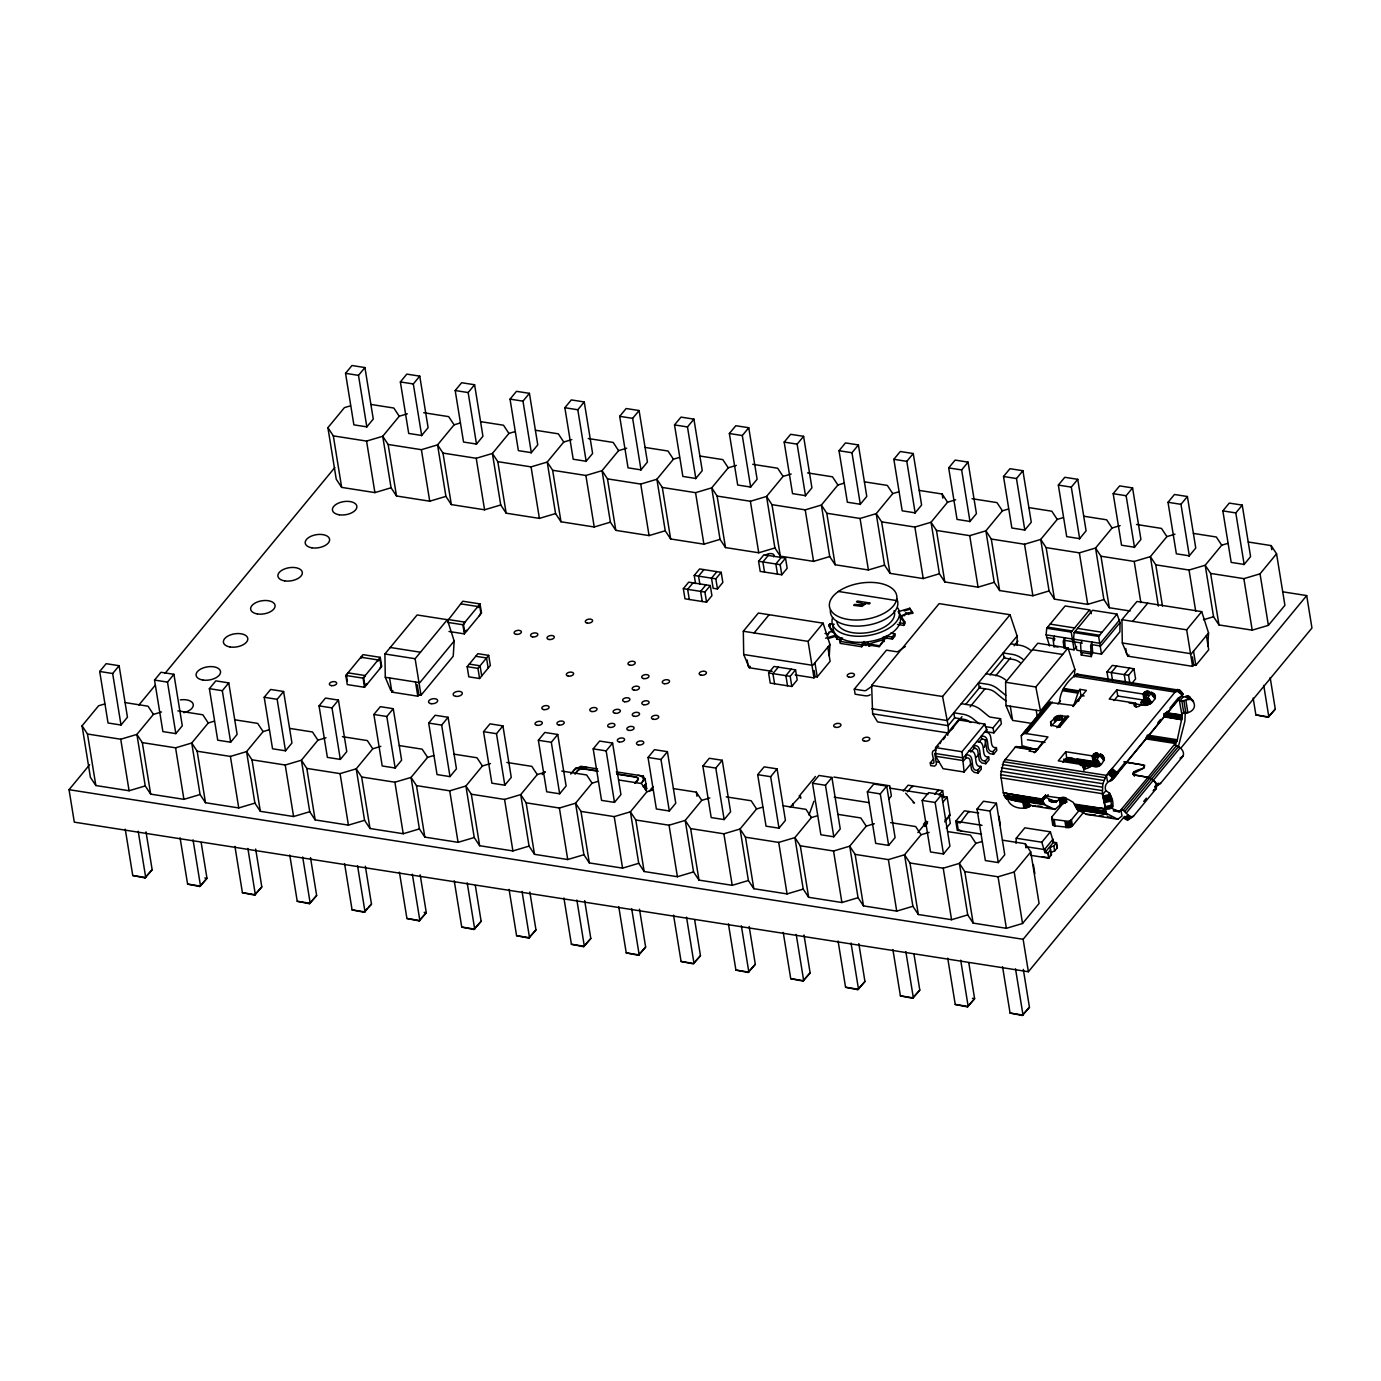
<?xml version="1.0" encoding="UTF-8"?>
<svg xmlns="http://www.w3.org/2000/svg" width="1381" height="1381" viewBox="0 0 1381 1381"><rect width="100%" height="100%" fill="white"/><g stroke="black" fill="none" stroke-linecap="round" stroke-linejoin="round"><path stroke-width="1.5" d="M1081.099 650.934L1077.007 650.278L1073.538 639.161L1074.142 632.55L1092.526 610.264L1117.022 614.113L1120.06 622.572L1119.887 631.842L1101.503 654.128L1091.301 652.523M1095.409 814.928L1086.295 814.307L1077.836 809.922L1073.21 802.292L1067.703 799.133L1045.952 795.991L1043.104 797.579L1042.31 800.117L1045.02 804.778L1054.98 809.456L1060.815 804.329L1064.25 803.293L1063.266 797.217M1035.646 805.555L1032.539 805.883L1027.05 803.466L1006.369 798.719L1003.366 792.918L1000.655 774.655L1003.555 761.708L1015.587 746.758L1037.891 749.313M1124.065 762.001L1142.881 764.953C1149.458 769.476 1132.127 768.958 1132.748 774.378C1139.688 776.554 1158.763 776.502 1156.087 788.793L1133.663 815.981C1128.57 820.797 1118.282 799.34 1122.028 815.964L1117.799 819.296L1106.526 813.444L1102.383 793.695L1102.832 783.717L1106.474 775.38L1112.033 768.475L1117.712 773.067C1114.329 780.921 1102.746 780.507 1105.767 790.812L1102.539 794.714L1105.594 808.903L1104.507 806.884M1124.272 761.742L1144.625 765.264L1144.072 767.957L1133.059 773.774L1134.94 775.173L1148.094 777.227L1176.992 741.252L1182.24 716.566L1178.891 697.906M1016.002 843.377L1016.243 838.232L1024.84 827.823L1050.389 831.828L1053.513 842.203L1044.934 852.612L1047.937 853.078L1050.613 849.833A4.557 2.451 -9.2 0 1 1053.841 845.914L1056.517 842.669L1053.513 842.203M1054.066 647.016L1053.168 639.886L1054.48 636.175M970.912 763.779L964.128 771.996L943.068 768.699L935.697 756.253L935.576 747.587L958.397 719.915L984.791 724.058L987.363 732.051M391.893 692.123L392.981 690.828L390.823 690.483L385.282 677.26L384.902 653.99L417.114 614.959L447.323 619.689L454.176 641.026L453.227 656.199L421.032 695.23L418.875 694.885L417.804 696.197L391.893 692.123L389.597 677.933M829.256 655.889L829.964 644.53L823.111 623.176L758.359 613.026L743.323 631.238L743.703 654.508L749.244 667.748L772.221 671.356M1074.401 676.88L1074.867 669.302L1068.014 647.965L1037.804 643.218L1005.61 682.249L1005.972 705.536L1011.513 718.759M1207.736 646.239L1208.548 632.964L1201.712 611.628L1136.943 601.477L1121.924 619.689L1122.304 642.959L1127.845 656.182L1192.597 666.35L1193.667 665.038L1192.355 656.924M1105.594 808.903C1118.04 811.355 1112.188 792.694 1105.767 790.812M1049.595 645.98L1046.125 634.863L1046.729 628.251L1065.114 605.966L1089.609 609.815L1091.353 613.682M1045.02 804.778L1006.369 798.719L1044.001 803.966L1005.057 797.545L1043.138 802.672L1004.039 795.56L1042.448 800.945L1045.624 796.44L1042.31 800.117L1003.366 792.918L1042.413 799.047L1045.624 795.145L1046.315 797.51L1055.74 802.223L1061.385 797.493L1062.386 803.569M1065.804 801.567L1065.148 797.51L1065.994 799.772L1052.046 816.689L1052.339 819.278L1068.687 821.384L1071.466 819.744L1079.079 810.509M1099.103 754.647L1095.962 753.042L1092.112 755.856L1093.096 761.949L1066.753 757.824L1062.99 762.364M935.593 748.519L935.524 750.142M939.978 743.634L941.134 741.407M943.223 739.681L945.295 737.005M984.48 747.328L985.93 739.698M1017.158 645.134L1017.141 636.002L1010.046 614.735L939.132 603.618L871.653 685.39L872.619 713.804L877.574 721.9L948.488 733.018L948.177 725.646L942.584 696.507L1010.046 614.735M1054.393 639.61L1054.342 640.594M1175.766 743.565L1145.747 738.852L1147.404 735.072L1177.423 739.784M1073.417 706.537L1078.699 690.845L1079.925 689.361L1086.398 690.379L1073.935 705.484L1049.249 702.394L1021.267 735.745L1022.044 745.74L1034.593 749.192M1046.833 705.622L1049.249 702.394M1181.912 713.2C1187.867 714.374 1197.534 709.782 1193.512 701.997C1192.183 694.263 1173.902 707.21 1183.051 697.112L1179.875 690.31L1076.904 674.118C1067.617 680.298 1059.555 691.484 1059.52 703.188M1078.561 701.237L1080.909 695.454L1079.925 689.361M947.97 733.207L947.746 735.348M951.06 729.772L953.546 727.528M808.99 815.066L813.892 801.325M1178.217 747.414L1184.881 721.227L1185.347 711.25M935.748 748.019L937.095 746.569M935.541 753.128L935.006 753.698A2.434 1.744 39.5 0 0 934.92 754.596L936.353 763.382A4.298 3.09 39.5 0 1 936.318 764.573L934.574 766.144L930.725 765.661L930.276 762.882L933.539 758.929M1082.134 653.834L1081.271 655.026L1091.301 656.614L1092.682 652.264A4.868 2.141 -81.1 0 0 1092.509 650.9L1091.922 642.044L1090.61 645.756L1091.301 656.614M1154.654 787.153L1160.592 783.32L1183.034 756.132C1185.312 751.074 1179.201 745.93 1174.73 744.808M1050.596 721.952L1050.976 725.18L1059.797 727.062L1068.601 716.394L1057.518 715.738L1050.596 721.952L1051.252 726.009L1056.758 720.33L1064.924 719.777L1065.735 717.102L1068.601 716.394M1085.242 769.027L1084.586 764.97C1079.372 769.217 1089.246 770.028 1089.989 765.816M1053.03 822.765L1052.529 824.164L1054.152 825.786L1069.671 827.461L1072.45 825.821L1083.878 811.976M1149.838 693.279C1150.632 689.62 1143.606 691.242 1143.088 694.056L1144.072 700.132L1117.747 696.007L1113.984 700.564M1092.112 755.856L1065.769 751.73L1058.26 760.845L1093.7 766.403C1102.97 769.959 1109.029 751.782 1097.446 755.114L1089.937 764.228L1091.197 766.006M1143.088 694.056L1116.763 689.93L1109.236 699.028L1135.579 703.171C1130.366 707.417 1140.24 708.229 1140.982 704.017C1149.941 710.49 1163.855 691.208 1148.44 693.314L1140.93 702.428L1142.191 704.206M642.441 781.732L642.873 781.128A9.736 5.213 -9.2 0 0 639.127 775.466L638.177 775.276M1112.102 780.041L1180.807 696.766C1186.141 694.401 1178.442 687.911 1176.439 690.396L1106.474 775.38L1107.458 781.473M1003.366 792.918L1042.31 799.582L1045.624 795.145M948.195 732.759L949.299 731.775M1073.71 676.189L1175.179 692.105L1177.32 689.361L1182.896 694.108M99.708 671.477L106.147 663.674L119.111 665.711L127.449 717.222L121.01 725.025L108.046 722.988L99.708 671.477L112.655 673.514L119.111 665.711M364.929 367.553L358.49 375.356L366.828 426.867L353.881 424.847L345.543 373.336L351.982 365.516L364.929 367.553L373.267 419.064L366.604 427.143M1002.451 840.166L1025.306 843.739L1030.744 851.939L1039.082 903.45L1022.544 923.492L1006.386 928.308L973.139 923.095L967.718 914.895L951.561 919.711L918.313 914.498L912.893 906.299L896.718 911.115L863.488 905.901L858.05 897.702L841.892 902.518L808.645 897.305L803.224 889.105L787.066 893.921L753.819 888.708L748.398 880.508L732.223 885.325L698.993 880.111L693.555 871.912L677.398 876.728L644.15 871.515L638.73 863.315L622.572 868.131L589.324 862.918L583.904 854.718L567.729 859.534L534.499 854.321L529.061 846.121L512.903 850.938L479.656 845.724L474.235 837.525L458.078 842.324L424.83 837.11L419.41 828.928L403.235 833.727L370.004 828.514L364.567 820.331L348.409 825.13L315.161 819.917L309.741 811.717L293.583 816.534L260.336 811.32L254.898 803.121L238.74 807.937L205.493 802.724L200.072 794.524L183.915 799.34L150.667 794.127L145.247 785.927L129.089 790.743L95.841 785.53L90.404 777.33L82.066 725.819L98.603 705.777L104.663 703.982M1130.09 611.006L1109.306 607.744L1103.885 599.544L1087.727 604.36L1054.48 599.147L1049.059 590.947L1032.884 595.763L999.637 590.55L994.216 582.35L978.059 587.167L944.811 581.953L939.391 573.754L923.233 578.57L889.985 573.357L884.548 565.157L868.39 569.973L835.142 564.76L829.722 556.56L813.564 561.376L780.317 556.163L774.896 547.964L758.739 552.78L725.491 547.567L720.053 539.367L703.896 544.183L670.648 538.97L665.228 530.77L649.07 535.586L615.822 530.373L610.402 522.173L594.227 526.99L560.997 521.776L555.559 513.577L539.401 518.393L506.154 513.18L500.733 504.98L484.576 509.796L451.328 504.583L445.908 496.383L429.733 501.199L396.502 495.986L391.065 487.786L374.907 492.603L341.659 487.389L336.239 479.19L327.901 427.678L344.421 407.637L350.481 405.824M154.534 680.073L160.99 672.271L173.937 674.308L182.275 725.819L175.836 733.622L162.889 731.585L154.534 680.073L167.498 682.11L173.937 674.308M419.755 376.15L413.316 383.953L421.671 435.464L408.707 433.444L400.369 381.933L406.808 374.113L419.755 376.15L428.11 427.661L421.447 435.74M1283.277 591.897L1306.702 595.574L1311.95 628.01L1028.379 971.741L74.298 822.144L69.05 789.69L89.592 764.781M138.911 705L155.363 685.08M164.943 673.462L334.806 467.555M161.508 711.975L153.429 714.391L136.892 734.416L120.734 739.232L87.486 734.019L82.066 725.819M407.343 413.834L399.264 416.233L382.727 436.275L366.569 441.091L333.322 435.878L327.901 427.678M209.377 688.67L215.816 680.868L228.763 682.905L237.118 734.416L230.662 742.218L217.715 740.181L209.377 688.67L222.324 690.707L228.763 682.905M474.598 384.747L468.159 392.549L476.497 444.061L463.55 442.041L455.195 390.53L461.634 382.727L474.598 384.747L482.936 436.258L476.272 444.337M214.331 721.175L208.255 722.988L191.735 743.013L175.577 747.829L142.329 742.615L136.892 734.416L145.247 785.927M460.149 423.018L454.09 424.83L437.553 444.872L421.395 449.688L388.147 444.475L382.727 436.275L391.065 487.786M264.203 697.267L270.641 689.464L283.606 691.501L291.943 743.013L285.504 750.815L272.54 748.778L264.203 697.267L277.149 699.304L283.606 691.501M529.424 393.343L522.985 401.146L531.322 452.657L518.376 450.638L510.038 399.126L516.477 391.324L529.424 393.343L537.761 444.855L531.098 452.933M269.157 729.772L263.098 731.585L246.56 751.609L230.403 756.425L197.155 751.212L191.735 743.013L200.072 794.524M514.975 431.632L508.916 433.427L492.396 453.469L476.221 458.285L442.99 453.072L437.553 444.872L445.908 496.383M125.257 829.204L132.749 875.502L144.953 877.919L152.152 869.719L146.006 831.845M152.152 869.719L144.953 877.919M319.046 705.864L325.484 698.061L338.431 700.098L346.769 751.609L340.33 759.412L327.383 757.375L319.046 705.864L331.992 707.901L338.431 700.098M584.249 401.94L577.81 409.76L586.165 461.271L573.201 459.234L564.864 407.723L571.302 399.92L584.249 401.94L592.604 453.451L585.941 461.53M345.802 675.447L362.979 654.629L380.241 657.339L381.726 666.471L364.549 687.289L347.27 684.579L345.802 675.447L363.065 678.157L380.241 657.339M362.599 656.286L360.993 658.236L360.821 657.235L378.101 659.945L378.256 660.947L379.879 658.996L381.018 666.091L379.568 669.06M326.002 737.765L317.923 740.181L301.403 760.223L285.228 765.022L251.981 759.809L246.56 751.609L254.898 803.121M571.838 439.624L563.759 442.024L547.221 462.065L531.064 466.882L497.816 461.668L492.396 453.469L500.733 504.98M180.082 837.801L187.592 884.099L199.779 886.516L206.977 878.316L201.177 842.548M421.032 695.23L415.129 658.72L447.323 619.689M447.893 620.449L462.773 601.218L480.036 603.929L481.52 613.06L464.344 633.879L448.98 631.462M373.871 714.478L380.31 706.658L393.257 708.695L401.612 760.206L395.156 768.009L382.209 765.972L373.871 714.478L386.818 716.497L393.257 708.695M639.092 410.537L632.653 418.357L640.991 469.868L628.044 467.831L619.689 416.32L626.145 408.517L639.092 410.537L647.43 462.048L640.767 470.127M464.344 633.879L462.859 624.747L480.036 603.929M454.176 641.026L419.824 682.68L385.282 677.26M380.845 746.361L372.766 748.778L356.229 768.82L340.071 773.619L306.824 768.406L301.403 760.223L309.741 811.717M626.663 448.221L618.584 450.62L602.047 470.662L585.889 475.478L552.642 470.265L547.221 462.065L555.559 513.577M234.925 846.398L242.417 892.696L254.605 895.112L261.803 886.913L255.675 849.039M261.803 886.913L254.605 895.112M467.158 666.678L477.878 653.679L488.684 655.371L490.324 665.504L479.587 678.52L468.798 676.828L467.158 666.678L477.947 668.369L488.684 655.371M428.697 723.074L435.136 715.254L448.1 717.291L456.438 768.803L449.999 776.605L437.052 774.586L428.697 723.074L441.661 725.094L448.1 717.291M693.918 419.134L687.479 426.953L695.817 478.465L682.87 476.428L674.532 424.916L680.971 417.114L693.918 419.134L702.256 470.645L695.592 478.724M433.651 755.562L427.592 757.375L411.055 777.417L394.897 782.216L361.649 777.002L356.229 768.82L364.567 820.331M679.469 457.422L673.41 459.217L656.89 479.259L640.732 484.075L607.485 478.862L602.047 470.662L610.402 522.173M289.751 854.994L297.243 901.292L309.448 903.709L316.646 895.509L310.501 857.636M316.646 895.509L309.448 903.709M483.54 731.671L489.979 723.851L502.926 725.888L511.263 777.399L504.825 785.202L491.878 783.182L483.54 731.671L496.487 733.691L502.926 725.888M748.761 427.73L742.305 435.55L750.66 487.061L737.696 485.024L729.358 433.513L735.797 425.711L748.761 427.73L757.099 479.242L750.435 487.32M490.497 763.555L482.418 765.972L465.898 786.013L449.723 790.812L416.492 785.616L411.055 777.417L419.41 828.928M736.332 465.414L728.253 467.814L711.716 487.856L695.558 492.672L662.31 487.458L656.89 479.259L665.228 530.77M344.577 863.591L352.086 909.889L364.273 912.306L367.501 908.405M365.344 866.232L371.472 904.106L364.273 912.306M538.366 740.268L544.805 732.448L557.751 734.485L566.106 785.996L559.668 793.799L546.703 791.779L538.366 740.268L551.312 742.288L557.751 734.485M803.587 436.327L797.148 444.147L805.486 495.658L792.539 493.621L784.184 442.11L790.64 434.307L803.587 436.327L811.924 487.838L805.261 495.934M683.336 588.669L688.705 582.161L710.283 585.544L711.923 595.677L706.554 602.185L684.976 598.802L683.336 588.669L704.914 592.052L710.283 585.544M695.558 583.559L694.229 575.445L699.597 568.937L721.193 572.321L722.833 582.454L717.464 588.962L713.148 588.289L711.508 578.156L716.877 571.648M693.02 582.834L687.652 589.342L689.292 599.475M703.93 569.611L698.562 576.119L699.874 584.232M545.34 772.152L537.261 774.568L520.723 794.61L504.566 799.426L471.318 794.213L465.898 786.013L474.235 837.525M791.158 474.011L783.079 476.41L766.541 496.452L750.384 501.268L717.136 496.055L711.716 487.856L720.053 539.367M399.42 872.188L406.912 918.486L419.099 920.903L426.297 912.703L420.169 874.829M542.198 774.637L544.77 771.513M705.967 584.871L700.599 591.361L702.239 601.512M717.464 588.962L715.824 578.829L721.193 572.321M570.733 774.085L575.981 767.732A3.642 1.951 -9.2 0 0 580.814 766.282L597.524 768.906M593.191 748.865L599.63 741.045L612.594 743.082L620.932 794.593L614.493 802.396L601.546 800.376L593.191 748.865L606.155 750.884L612.594 743.082M858.412 444.941L851.973 452.744L860.311 504.255L847.364 502.218L839.027 450.707L845.465 442.904L858.412 444.941L866.767 496.435L860.087 504.531M574.841 773.809L577.448 770.65A4.868 2.607 -9.2 0 1 583.904 768.716L596.333 770.667M575.256 773.878L577.862 770.719A4.385 2.348 -9.2 0 1 583.714 768.975L598.197 771.254M758.566 561.273L763.935 554.765L785.53 558.148L787.17 568.282L781.801 574.789L760.206 571.406L758.566 561.273L780.161 564.656L785.53 558.148M768.25 555.438L762.882 561.946L764.522 572.079M598.146 781.353L592.086 783.165L575.549 803.207L559.391 808.023L526.144 802.81L520.723 794.61L529.061 846.121M843.981 483.212L837.904 485.007L821.384 505.049L805.227 509.865L771.979 504.652L766.541 496.452L774.896 547.964M454.245 880.785L461.737 927.083L473.942 929.499L481.14 921.3L475.34 885.532M481.14 921.3L473.942 929.499M781.197 557.475L775.846 563.983L777.486 574.116M648.034 757.461L654.473 749.659L667.42 751.678L675.758 803.19L669.319 810.992L656.372 808.973L648.034 757.461L660.981 759.481L667.42 751.678M913.255 453.538L906.799 461.34L915.154 512.852L902.19 510.815L893.852 459.303L900.291 451.501L913.255 453.538L921.593 505.049L914.93 513.128M754.112 632.93L769.131 614.718M634.846 783.217L637.452 780.058A4.385 2.348 -9.2 0 0 635.484 777.106L616.841 774.171M635.277 783.286L637.884 780.127A4.868 2.607 -9.2 0 0 635.709 776.847L617.065 773.912M641.112 783.338L645.048 778.556A3.642 1.951 -9.2 0 1 643.425 776.105L616.289 771.841M643.253 786.807L645.876 783.631M645.048 778.556L646.688 788.706L645.618 790.001L644.806 784.926M652.971 789.949L646.912 791.762L630.392 811.804L614.217 816.62L580.987 811.407L575.549 803.207L583.904 854.718M749.244 667.748L750.315 666.453L748.157 666.108L747.173 660.032M898.807 491.809L892.747 493.604L876.21 513.646L860.052 518.462L826.805 513.249L821.384 505.049L829.722 556.56M649.122 791.399L652.989 786.704M509.071 889.399L516.58 935.679L528.768 938.096L535.966 929.896L529.838 892.022M535.966 929.896L528.768 938.096M768.596 672.944L773.964 666.453L795.56 669.837L797.2 679.97L791.831 686.478L770.253 683.094L768.596 672.944L790.191 676.345L795.56 669.837M778.297 667.127L772.928 673.635L774.568 683.768M702.86 766.058L709.299 758.255L722.246 760.275L730.601 811.786L724.162 819.589L711.198 817.569L702.86 766.058L715.807 768.078L722.246 760.275M968.081 462.134L961.642 469.937L969.98 521.448L957.033 519.411L948.695 467.9L955.134 460.097L968.081 462.134L976.419 513.646L969.755 521.725M795.197 674.946L813.996 677.898L808.092 641.388L823.111 623.176M791.244 669.146L785.875 675.654L787.515 685.805M832.001 631.756L828.721 625.265L830.067 623.642L834.245 624.298M829.014 632.291L827.84 634.932L829.014 632.291L832.657 631.221L832.812 632.222M829.964 644.53L812.788 665.349L743.703 654.508M709.834 797.959L701.755 800.359L685.218 820.4L669.06 825.217L635.812 820.003L630.392 811.804L638.73 863.315M955.652 499.801L947.573 502.201L931.053 522.242L914.878 527.059L881.63 521.845L876.21 513.646L884.548 565.157M563.914 897.995L571.406 944.276L583.611 946.693L590.809 938.493L584.664 900.636M590.809 938.493L583.611 946.693M864.437 643.511L861.761 646.757L840.166 643.373L839.838 641.336L842.531 638.091L836.593 637.159L828.721 625.265M813.996 677.898L815.066 676.604L814.082 670.51M815.066 676.604L817.224 676.932L830.119 661.326L827.806 647.137M861.761 646.757L861.433 644.737L864.109 641.475M757.686 774.655L764.125 766.852L777.089 768.872L785.426 820.383L778.988 828.186L766.041 826.166L757.686 774.655L770.65 776.692L777.089 768.872M1022.907 470.731L1016.468 478.534L1024.806 530.045L1011.859 528.008L1003.521 476.497L1009.96 468.694L1022.907 470.731L1031.262 522.242L1024.581 530.321M868.873 645.048L879.127 646.653L884.064 639.455L882.701 637.418L886.74 636.209L892.143 637.055L894.819 633.793L890.641 633.137M904.451 614.735L905.798 613.112L912.53 612.335L912.703 613.337L905.971 614.131L900.982 616.841L900.826 615.822L904.451 614.735L904.624 615.753M879.127 646.653L884.22 640.473M897.477 624.436L903.744 625.42L904.762 621.761L898.099 611.714L909.82 608.227L912.53 612.335M872.878 644.91L869.029 646.066L868.217 644.823L863.09 645.134L862.762 643.097L867.889 642.804L868.701 644.029L884.064 639.455L884.392 641.492L883.029 639.438L887.068 638.229L892.471 639.075L895.147 635.83L894.819 633.793M903.744 625.42L904.762 621.761M870.237 694.729A10.064 7.25 39.5 0 1 864.903 695.748L855.132 694.211L854.304 689.136L886.464 650.158L896.442 651.711A3.97 2.866 39.5 0 0 898.202 651.383L904.123 647.257M762.64 807.16L756.581 808.955L740.043 828.997L723.886 833.813L690.638 828.6L685.218 820.4L693.555 871.912M1008.475 509.002L1002.416 510.815L985.879 530.839L969.721 535.655L936.473 530.442L931.053 522.242L939.391 573.754M618.74 906.592L626.232 952.873L638.436 955.289L645.635 947.09L639.507 909.233M645.635 947.09L638.436 955.289M790.208 807.039L800.41 796.164L799.34 795.991L800.738 798.183L800.41 796.164M799.34 795.991L815.429 776.467M812.529 783.251L818.968 775.449L831.914 777.468L840.252 828.98L833.813 836.8L820.866 834.763L812.529 783.251L825.475 785.288L831.914 777.468M1077.75 479.328L1071.311 487.13L1079.649 538.642L1066.702 536.605L1058.347 485.094L1064.786 477.291L1077.75 479.328L1086.087 530.839L1079.424 538.918M817.466 815.757L811.407 817.552L794.886 837.594L778.711 842.41L745.481 837.197L740.043 828.997L748.398 880.508M1063.301 517.599L1057.242 519.411L1040.704 539.436L1024.547 544.252L991.299 539.039L985.879 530.839L994.216 582.35M694.332 962.592L700.46 955.704L694.678 919.919M700.46 955.704L693.262 963.886L681.075 961.469L673.565 915.189M867.354 791.848L873.793 784.045L886.74 786.065L895.095 837.577L888.656 845.396L875.692 843.359L867.354 791.848L880.301 793.885L886.74 786.065M1132.575 487.925L1126.136 495.727L1134.474 547.239L1121.527 545.202L1113.19 493.69L1119.628 485.888L1132.575 487.925L1140.913 539.436L1134.25 547.515M1017.141 636.002L947.349 720.589L871.808 708.729M954.91 717.481L948.177 725.646L872.619 713.804M965.699 704.414L980.527 686.443M989.953 675.016L1004.781 657.045M1014.086 645.756L1017.952 641.077M874.328 823.749L866.25 826.149L849.712 846.19L833.554 851.007L800.307 845.793L794.886 837.594L803.224 889.105M1120.146 525.591L1112.068 528.008L1095.547 548.033L1079.372 552.849L1046.142 547.636L1040.704 539.436L1049.059 590.947M888.932 798.943L891.366 795.991L889.778 785.979M728.408 923.785L735.9 970.066L748.105 972.483L755.303 964.301L749.158 926.427M755.303 964.301L748.105 972.483M949.835 731.378L961.987 716.67M970.083 706.848L984.929 688.86M995.718 675.775L1010.564 657.77M903.209 791.123L908.111 785.185L942.653 790.588L943.844 797.89M907.524 791.796L912.427 785.858L912.599 786.859M964.128 771.996L961.97 751.73L984.791 724.058M922.18 800.445L928.636 792.642L941.583 794.662L949.921 846.173L943.482 853.993L930.535 851.956L922.18 800.445L935.144 802.482L941.583 794.662M1187.401 496.521L1180.962 504.324L1189.317 555.835L1176.353 553.798L1168.015 502.287L1174.454 494.484L1187.401 496.521L1195.756 548.033L1189.076 556.111M986.914 729.272L963.317 757.876L935.248 753.474M934.661 794.368L938.338 789.915L938.51 790.933M969.013 750.971C979.958 749.848 971.758 767.439 980.907 766.351L977.644 770.305C968.219 771.237 976.747 753.698 965.751 754.924L966.199 757.703L963.765 760.655L935.697 756.253M970.808 752.11L974.882 747.173M978.956 742.236L981.667 738.956L981.218 736.177C992.214 734.951 983.686 752.49 993.112 751.557L996.374 747.604C987.122 748.64 995.459 731.119 984.48 732.223M1065.925 648.552L1074.09 649.83L1071.224 632.101L1089.609 609.815M1064.095 648.38L1063.197 641.457L1064.509 637.746L1065.096 646.601A4.868 2.141 -81.1 0 1 1065.252 647.965L1065.269 648.466M986.069 731.671L993.871 732.897L993.06 727.822L1000.569 718.724L990.591 717.153A3.97 2.866 39.5 0 1 988.623 716.221L980.303 709.402A17.798 12.826 39.5 0 0 971.464 705.277L961.314 703.671M938.976 795.059L942.653 790.588M993.871 732.897L1001.38 723.782L1000.569 718.724M976.332 757.202L979.043 753.922M1005.972 705.536L1040.514 710.939L1035.819 686.996L1068.014 647.965M926.081 821.143L923.492 824.267L924.907 826.477L927.48 823.352M917.864 832.57L924.58 824.44M943.102 801.998L947.124 797.113L940.754 796.112M925.115 824.733L927.687 821.609M929.154 832.346L921.075 834.745L904.538 854.787L888.38 859.603L855.132 854.39L849.712 846.19L858.05 897.702M1174.989 534.188L1166.91 536.605L1150.373 556.629L1134.215 561.446L1100.968 556.232L1095.547 548.033L1103.885 599.544M1074.09 649.83L1076.714 646.653M1081.893 640.473L1080.581 644.185L1081.271 655.026M783.234 932.382L790.726 978.663L802.931 981.08L810.129 972.897L804.001 935.023M810.129 972.897L802.931 981.08M985.378 760.931C975.953 761.863 984.48 744.324 973.484 745.55L973.933 748.329L975.694 748.606A1.795 1.295 39.5 0 1 976.384 748.847L977.368 749.762A2.434 1.744 39.5 0 1 977.748 750.729L979.164 759.515A4.298 3.09 39.5 0 0 979.595 760.776L981.943 762.985L985.827 763.71L985.378 760.931L988.641 756.978C979.457 758.1 987.743 740.527 976.747 741.597M966.199 757.703L967.96 757.979A1.795 1.295 39.5 0 1 968.651 758.221L969.635 759.136A2.434 1.744 39.5 0 1 970.014 760.102L971.43 768.889A4.298 3.09 39.5 0 0 971.861 770.149L974.209 772.359L978.093 773.084L981.356 769.131L980.907 766.351M985.827 763.71L989.089 759.757L988.641 756.978M981.667 738.956L983.427 739.232A1.795 1.295 39.5 0 1 984.118 739.474L985.102 740.389A2.434 1.744 39.5 0 1 985.482 741.355L986.897 750.142A4.298 3.09 39.5 0 0 987.329 751.402L989.676 753.612L993.56 754.337L996.823 750.384L996.374 747.604M944.967 820.072L950.076 815.36L947.124 797.113M944.708 821.868L950.076 815.36M1101.503 654.128L1098.637 636.399L1117.022 614.113M1040.514 710.939L1074.867 669.302M1021.267 735.745L1048.058 703.153M1026.325 730.48L1029.052 727.166M1033.161 722.194L1035.888 718.88M1039.997 713.908L1042.724 710.594M946.278 828.186L950.318 823.318L948.989 815.204M1023.269 733.881L1024.737 733.518L1050.717 702.031M1119.628 619.914L1100.277 643.356L1073.538 639.161M1024.737 733.518L1026.376 733.587L1052.357 702.083M981.511 834.141L957.275 830.326L955.79 821.212L964.387 810.802L978.663 813.029M1120.06 622.572L1100.709 646.015L1092.354 644.703M1057.829 703.982L1060.504 700.737M1242.244 505.118L1235.805 512.921L1244.143 564.432L1231.196 562.395L1222.841 510.884L1229.28 503.081L1242.244 505.118L1250.582 556.629L1243.918 564.708M977.023 809.042L983.462 801.239L996.409 803.259L1004.747 854.77L998.308 862.59L985.361 860.553L977.023 809.042L989.97 811.079L996.409 803.259M1132.713 621.381L1147.732 603.169M1038.046 749.4L1031.158 748.882L1029.035 751.04L1035.508 752.058L1047.972 736.971L1026.376 733.587M1034.196 752.766L1042.914 742.201M1072.64 706.192L1081.358 695.627M1056.931 727.77L1065.735 717.102M1066.529 716.601L1057.725 727.269L1059.797 727.062M1058.692 727.027L1067.496 716.359M1108.287 680.004L1106.975 671.891L1112.344 665.383L1133.922 668.767L1135.579 678.9L1131.54 683.785M1116.659 666.056L1111.291 672.564L1112.603 680.678M1127.845 656.182L1128.916 654.887M981.96 841.547L975.901 843.342L959.381 863.384L943.223 868.2L909.975 862.987L904.538 854.787L912.893 906.299M1227.795 543.389L1221.736 545.202L1205.199 565.243L1189.041 570.042L1155.793 564.829L1150.373 556.629L1158.383 606.086M838.077 940.979L845.569 987.26L857.756 989.676L864.955 981.494L858.827 943.62M864.955 981.494L857.756 989.676M1129.606 668.093L1124.238 674.601L1125.55 682.697M1129.882 683.388L1128.553 675.274L1133.922 668.767M1042.448 800.945L1045.814 796.889M1045.693 797.666L1048.162 794.662M1192.597 666.35L1186.676 629.84L1201.712 611.628M1093.096 761.949L1094.425 760.327L1093.441 754.233M1097.498 756.702L1098.844 755.079M1144.072 700.132L1145.419 698.51L1144.435 692.433M1208.548 632.964L1191.371 653.783L1122.304 642.959M967.718 914.895L959.381 863.384L964.801 871.584L998.049 876.797L1014.206 871.981L1030.744 851.939M1276.562 553.798L1284.917 605.31L1268.379 625.351L1252.222 630.15L1218.974 624.937L1213.554 616.737L1205.199 565.243L1210.636 573.426L1243.867 578.639L1260.042 573.84L1276.562 553.798L1271.141 545.599L1248.286 542.008M892.903 949.576L900.395 995.856L912.599 998.273L919.798 990.091L913.998 954.323M919.798 990.091L912.599 998.273M1044.934 852.612L1041.792 842.237L1050.389 831.828M1193.667 665.038L1195.825 665.383L1208.703 649.76L1206.407 635.571M1053.03 839.147L1044.433 849.557L1026.1 846.691M1109.375 781.508L1125.532 761.915M1157.865 722.729L1160.558 719.466M1164.597 714.564L1167.29 711.301M1169.983 708.039L1178.062 698.234L1180.807 696.766M1110.928 781.007L1182.999 693.952M1030.468 855.288L1048.749 858.153L1051.442 854.891A4.557 2.451 -9.2 0 1 1054.652 850.989L1057.345 847.744L1056.517 842.669M1108.822 807.022L1119.301 811.804L1147.887 777.486M1123.046 810.44L1149.769 778.038M1148.094 777.227L1149.993 777.779L1176.716 745.377M1124.842 811.458L1151.581 779.074M1149.993 777.779L1151.789 778.798L1178.528 746.413M1126.413 812.874L1153.135 780.472M1159.091 784.149L1156.156 783.182L1153.359 780.213L1180.082 747.812M947.729 958.172L955.238 1004.453L967.425 1006.887L974.623 998.687L968.823 962.92M1028.379 971.741L1023.131 939.287L1124.497 816.413M1180.669 748.329L1306.702 595.574M1143.727 801.394L1146.368 798.183M1155.483 786.877L1158.797 783.131M1002.571 966.769L1010.063 1013.05L1022.251 1015.484L1029.449 1007.284L1023.321 969.41M1253.154 698.078L1255.881 714.909L1268.086 717.326L1275.284 709.126L1270.175 677.57M1275.284 709.126L1268.086 717.326M1029.449 1007.284L1022.251 1015.484M1042.31 799.582L1045.538 795.939L1042.31 800.117L1004.039 795.56M573.357 770.891L573.909 770.305A9.736 5.213 -9.2 0 1 585.061 766.99L586.079 767.111M368.572 907.093L371.472 904.106M1007.75 799.461C1010.288 807.954 1023.459 810.543 1030.312 805.986M1175.179 692.105L1179.875 690.31M939.08 761.587L937.06 762.191M1129.209 815.843L1124.755 818.847L1127.707 819.813L1129.209 818.985M871.963 686.236L866.232 690.241A3.97 2.866 39.5 0 1 864.282 690.69L854.304 689.136M1180.065 758.134L1183.034 756.132M1155.172 786.117L1158.141 784.115M1156.156 786.324L1160.592 783.32M1153.567 790.001L1156.536 787.999M1153.135 790.795L1156.087 788.793M1123.858 818.001L1128.294 814.997M1125.739 819.451L1130.193 816.447M1126.758 819.779L1131.194 816.775M1127.707 819.813L1133.663 815.981M1128.536 819.537L1132.99 816.534M1147.162 697.491L1145.867 698.113L1144.884 692.019M199.779 886.516L206.977 878.316L204.82 877.971M419.099 920.903L426.297 912.703L424.14 912.375M967.425 1006.887L974.623 998.687L972.466 998.342M1140.93 702.428C1148.043 702.653 1151.668 685.373 1155.362 697.25L1152.03 692.641L1155.362 698.354L1151.409 693.745L1155.034 698.872M1089.937 764.228C1097.049 764.453 1100.674 747.19 1104.386 759.049L1101.037 754.458L1104.368 760.154L1100.415 755.562L1104.04 760.672M1183.051 697.112L1188.834 696.317L1193.184 700.996M904.123 610.989L909.993 609.245L909.82 608.227M825.596 638.229L835.367 635.312L836.921 639.196L840.874 639.8M827.72 638.661L835.54 636.33M1203.438 619.758L1213.554 616.737M1103.16 796.077L1110.203 794.351M1103.471 796.837L1110.514 795.128M1103.799 797.838L1110.842 796.112M1104.127 798.978L1111.17 797.269M1104.437 800.203L1111.481 798.494M1104.714 801.429L1111.757 799.72M1104.921 802.568L1111.964 800.842M1105.577 806.608L1112.62 804.899M1105.715 807.574L1112.758 805.865M1105.749 808.317L1112.793 806.608M1105.387 808.731L1112.758 807.056M937.561 746.379L938.614 746.241M1023.839 807.92L1022.855 801.826L1025.306 801.809M935.835 750.228C926.582 749.693 939.857 766.904 930.276 762.882M1074.418 804.07L1104.835 808.834L1075.091 805.572L1105.491 811.476L1075.937 807.816L1106.526 813.444L1076.817 809.111L1107.838 814.617L1077.836 809.922M1164.218 714.322L1182.24 716.566L1164.148 713.459M1166.099 713.131L1182.119 715.151L1165.909 712.596M1049.37 800.29L1057.19 801.273L1048.818 799.962M1164.097 715.807L1182.171 718.12L1164.2 714.944M1074.867 805.002L1104.835 808.834M1050.63 801.118L1056.482 801.947L1050.233 800.945M1164.218 713.891L1182.24 716.566M1164.166 715.375L1182.171 718.12M1049.37 801.239L1055.74 802.223L1049.543 801.222M1050.941 801.463L1055.067 802.102M345.543 373.336L358.49 375.356M400.369 381.933L413.316 383.953M455.195 390.53L468.159 392.549M510.038 399.126L522.985 401.146M564.864 407.723L577.81 409.76M619.689 416.32L632.653 418.357M674.532 424.916L687.479 426.953M729.358 433.513L742.305 435.55M784.184 442.11L797.148 444.147M839.027 450.707L851.973 452.744M893.852 459.303L906.799 461.34M948.695 467.9L961.642 469.937M1003.521 476.497L1016.468 478.534M1058.347 485.094L1071.311 487.13M1113.19 493.69L1126.136 495.727M1168.015 502.287L1180.962 504.324M1222.841 510.884L1235.805 512.921M370.971 404.443L393.827 408.034L399.264 416.233M423.725 412.729L448.67 416.63L454.09 424.83M480.64 421.654L503.495 425.227L508.916 433.427M535.465 430.251L558.321 433.824L563.759 442.024M588.22 438.519L613.164 442.421L618.584 450.62M645.134 447.444L667.99 451.017L673.41 459.217M699.96 456.041L722.815 459.614L728.253 467.814M752.714 464.309L777.658 468.211L783.079 476.41M807.557 472.906L832.484 476.808L837.904 485.007M864.454 481.831L887.31 485.404L892.747 493.604M919.297 490.428L942.153 494.018L947.573 502.201M972.051 498.696L996.978 502.615L1002.416 510.815M1028.966 507.621L1051.821 511.212L1057.242 519.411M1083.792 516.218L1106.647 519.808L1112.068 528.008M1136.546 524.487L1161.473 528.405L1166.91 536.605M1193.46 533.411L1216.316 537.002L1221.736 545.202M1121.924 619.689L1186.676 629.84M1050.147 624.108L1074.642 627.958M1077.56 628.407L1102.055 632.256M838.232 591.431L896.614 600.58M1047.661 627.129L1072.157 630.979M1075.074 631.428L1099.569 635.277M1046.729 628.251L1071.224 632.101M1074.142 632.55L1098.637 636.399M694.229 575.445L715.824 578.829M1046.125 634.863L1072.864 639.058M1046.556 637.521L1054.911 638.833M1064.941 640.404L1073.296 641.716M1073.969 641.82L1082.324 643.132M1053.996 646.412L1058.019 647.033M1081.409 650.71L1091.439 652.281M899.238 622.727L903.416 623.383M1080.84 652.367L1090.869 653.938M1010.685 643.805L1020.835 645.428A17.798 12.826 39.5 0 1 1029.674 649.553L1030.399 650.123M1032.436 649.726L1062.662 654.456M1106.975 671.891L1128.553 675.274M824.975 633.499L827.668 633.931M1075.316 674.722L1181.187 691.484M878.955 645.635L868.701 644.029L869.029 646.066M839.838 641.336L861.433 644.737M743.323 631.238L808.092 641.388M1255.881 714.909L1268.846 716.929L1263.736 685.373M985.999 673.738L996.15 675.361A17.798 12.826 39.5 0 1 1004.988 679.469L1005.713 680.056M1063.594 688.463L1078.699 690.845M1063.18 689.084L1078.285 691.449M1062.8 689.827L1077.905 692.192M1062.49 690.69L1077.594 693.072M1005.61 682.249L1035.819 686.996M1080.909 695.454L1084.137 695.955M1129.106 702.946L1143.002 705.121M460.615 603.825L477.895 606.535L478.05 607.554L479.656 605.603L480.812 612.698L479.362 615.667M1163.907 716.86L1181.912 719.691L1163.993 716.428M871.653 685.39L942.584 696.507M447.737 619.448L465 622.14L463.567 625.11L464.707 632.205L466.329 630.254L466.485 631.272M447.513 622.348L462.859 624.747M1146.99 736.556L1176.992 741.252M1146.42 737.834L1176.422 742.546M1032.522 723.523L1012.601 720.399L1010.288 706.209M985.309 726.613L993.06 727.822M1027.378 739.767L1045.02 742.426M475.737 656.268L486.526 657.96L488.166 668.111M390.271 647.482L420.48 652.229M1016.036 746.5L1031.607 748.813M1015.587 746.758L1030.692 749.123M1015.139 747.207L1030.243 749.572M1068.687 757.565L1072.83 758.221M1076.99 758.877L1091.525 761.155M469.298 664.088L480.087 665.78L481.727 675.913M1066.149 758.273L1091.059 762.174M1063.733 759.136L1090.731 763.365M384.902 653.99L415.129 658.72M1063.543 760.396L1092.595 764.953M1080.184 765.367L1090.558 766.99M935.576 747.587L961.97 751.73M1005.023 759.481L1106.474 775.38M1003.555 761.708L1105.007 777.624M1002.313 764.539L1103.764 780.455M1001.363 767.801L1102.832 783.717M1000.811 771.254L1102.262 787.153M1000.655 774.655L1102.107 790.571M1000.914 777.779L1102.383 793.695M1114.018 810.198L1120.008 811.13M1113.293 810.854L1119.301 811.804M1014.224 800.479L1017.676 801.015M1037.752 805.883L1041.93 806.539M1046.125 807.195L1050.302 807.85M1099.414 815.55L1103.402 816.171M1107.407 816.81L1111.412 817.431M1032.539 805.883L1054.98 809.456M1086.295 814.307L1117.799 819.296M833.882 777.054L889.588 785.789M889.778 788.119L927.997 794.127M834.245 797.182L869.305 802.672M955.79 821.212L982.029 825.32M1016.243 838.232L1041.792 842.237M125.153 702.601L148.009 706.192L153.429 714.391M177.907 710.87L202.834 714.788L208.255 722.988M234.805 719.794L257.66 723.385L263.098 731.585M289.647 728.391L312.503 731.982L317.923 740.181M342.402 736.66L367.329 740.579L372.766 748.778M399.316 745.585L422.172 749.175L427.592 757.375M454.142 754.181L476.997 757.772L482.418 765.972M506.896 762.45L531.823 766.369L537.261 774.568M561.722 771.064L586.666 774.965L592.086 783.165M618.636 779.972L641.492 783.562L646.912 791.762M673.462 788.586L696.317 792.159L701.755 800.359M726.216 796.854L751.16 800.756L756.581 808.955M783.131 805.779L805.986 809.352L811.407 817.552M837.956 814.376L860.812 817.949L866.25 826.149M890.71 822.644L915.655 826.546L921.075 834.745M947.625 831.569L970.48 835.142L975.901 843.342M1042.31 856.772L1049.025 857.825L1048.196 852.75L1045.193 852.284L1044.709 849.246M69.05 789.69L1023.131 939.287M132.749 875.502L145.713 877.522L138.204 831.241M187.592 884.099L200.538 886.119L193.047 839.838M242.417 892.696L255.364 894.715L247.872 848.435M297.243 901.292L310.207 903.312L302.698 857.031M352.086 909.889L365.033 911.909L357.541 865.628M406.912 918.486L419.859 920.523L412.367 874.225M461.737 927.083L474.701 929.12L467.192 882.822M516.58 935.679L529.527 937.716L522.035 891.418M571.406 944.276L584.353 946.313L576.861 900.015M626.232 952.873L639.196 954.91L631.687 908.612M681.075 961.469L694.022 963.506L686.53 917.208M735.9 970.066L748.847 972.103L741.355 925.805M790.726 978.663L803.69 980.7L796.198 934.402M845.569 987.26L858.516 989.297L851.024 942.999M900.395 995.856L913.359 997.893L905.85 951.613M955.238 1004.453L968.185 1006.49L960.693 960.209M1010.063 1013.05L1023.01 1015.087L1015.518 968.806M1075.264 806.09L1105.491 811.476M913.117 802.568L914.464 803.052L905.66 793.229M1076.904 674.118L1078.423 674.411M1101.209 757.289L1104.006 758.497L1100.571 754.026L1103.264 757.945L1099.967 754.112L1102.28 757.53L1100.191 755.442M1154.257 696.145L1154.982 696.68L1151.564 692.226L1153.359 694.833M1022.889 659.238L1022.164 658.651A17.798 12.826 39.5 0 0 1013.326 654.542L1003.176 652.92L1004.004 657.995L1013.24 659.445A11.704 8.441 39.5 0 1 1020.179 662.673M1005.8 695.403L997.479 688.584A17.798 12.826 39.5 0 0 988.641 684.458L978.49 682.853L979.302 687.911L988.554 689.361A11.704 8.441 39.5 0 1 995.494 692.606L1002.83 698.648A10.064 7.25 39.5 0 0 1006.231 700.702M1182.602 694.419L1176.923 689.827L1182.585 694.505M1176.439 690.396L1182.119 694.988M1111.412 769.234L1117.091 773.826M1110.669 770.149L1116.349 774.724M1109.875 771.116L1115.555 775.708M1109.081 772.1L1114.76 776.692M1108.356 773.032L1114.018 777.607M1107.717 773.826L1113.379 778.418M979.388 723.92L972.776 718.517A17.798 12.826 39.5 0 0 963.955 714.391L953.805 712.769L954.616 717.844L963.869 719.294A11.704 8.441 39.5 0 1 970.791 722.539M1151.789 778.798L1153.359 780.213M1150.149 692.589L1153.273 695.731L1150.96 692.313L1153.17 694.867M1188.834 696.317L1191.751 699.597M1187.815 695.989L1193.512 701.997M1186.676 695.972L1189.611 699.252M1185.519 696.231L1188.454 699.511M1189.662 696.904L1190.577 698.717M1151.823 702.774L1148.198 697.664L1151.253 703.309L1147.525 698.372L1150.597 703.723L1146.662 699.149L1149.648 704.137L1145.678 699.925L1148.474 704.465L1144.625 700.633L1147.214 704.655L1143.589 701.237L1146.006 704.707L1142.639 701.703L1144.676 704.586M1100.83 764.573L1097.205 759.464L1100.26 765.109L1096.531 760.189L1099.604 765.523L1095.668 760.966L1098.655 765.937L1094.684 761.725L1097.481 766.282L1093.631 762.433L1096.221 766.472L1092.595 763.054L1095.012 766.507L1091.646 763.503L1093.7 766.403M910.89 610.609L912.703 613.337M901.154 617.842L905.09 623.798M1271.141 545.599L1271.815 549.724M1260.042 573.84L1268.379 625.351M1243.867 578.639L1252.222 630.15M1210.636 573.426L1218.974 624.937M1189.041 570.042L1195.722 611.265M1193.529 651.193L1195.825 665.383M1185.882 700.426L1187.85 712.596M1183.914 700.944L1185.882 713.114M1181.877 701.168L1183.845 713.321M1155.793 564.829L1162.474 606.052M1134.215 561.446L1140.879 602.651M1147.732 691.173L1148.388 695.23M1146.955 691.225L1147.611 695.282M1146.178 691.398L1146.834 695.454M1145.47 691.674L1146.454 697.75M1135.579 703.171L1136.235 707.227M1125.757 648.466L1126.741 654.559M1100.968 556.232L1109.306 607.744M1133.732 772.152L1134.388 776.208M1116.763 689.93L1117.747 696.007M1079.372 552.849L1087.727 604.36M1109.564 792.936L1110.22 796.992M1110.876 801.049L1111.532 805.106M1097.481 753.025L1098.137 757.081M1096.738 752.973L1097.394 757.03M1095.962 753.042L1096.618 757.099M1095.185 753.215L1095.841 757.271M1094.477 753.474L1095.461 759.567M1093.89 753.836L1094.546 757.893M1083.256 766.593L1083.912 770.65M1046.142 547.636L1054.48 599.147M1062.11 715.375L1062.766 719.432M1060.625 715.272L1061.281 719.328M1065.769 751.73L1066.753 757.824M1059.054 715.393L1059.71 719.449M1057.518 715.738L1058.174 719.794M1056.102 716.273L1056.758 720.33M1054.911 716.963L1055.567 721.02M1071.466 819.744L1072.45 825.821M1054.031 717.792L1054.687 721.849M1070.776 820.383L1071.76 826.477M1066.184 798.253L1066.84 802.309M1069.826 820.953L1070.81 827.029M1065.769 797.838L1066.425 801.878M1024.547 544.252L1032.884 595.763M1068.687 821.384L1069.671 827.461M1064.147 797.286L1065.355 803.397M1067.461 821.643L1068.445 827.737M1062.317 797.286L1063.301 803.379M1066.201 821.747L1067.185 827.84M1065.01 821.66L1065.994 827.737M1060.539 797.821L1061.523 803.897M1059.831 798.235L1060.815 804.329M1059.313 798.719L1060.297 804.812M1054.221 819.969L1055.205 826.045M1036.199 710.266L1037.511 718.379M1053.168 819.71L1054.152 825.786M1052.046 816.689L1053.323 825.372M1057.069 848.072L1056.258 842.997L1053.254 842.531L1052.754 839.475M1051.632 817.379L1052.771 824.82M1053.841 845.914L1054.652 850.989M1050.613 849.833L1051.442 854.891M1047.937 853.078L1048.749 858.153M991.299 539.039L999.637 590.55M1028.949 802.585L1029.605 806.642M1027.999 803.138L1028.655 807.195M1026.877 803.569L1027.533 807.626M1025.634 803.846L1026.29 807.902M1024.046 801.912L1025.03 808.006M1033.368 864.541L1034.852 873.655M1025.306 843.739L1025.979 847.865M969.721 535.655L978.059 587.167M1014.206 871.981L1022.544 923.492M993.112 751.557L993.56 754.337M998.929 816.206L1000.396 825.337M942.153 494.018L942.809 498.127M989.97 811.079L998.308 862.59M998.049 876.797L1006.386 928.308M977.644 770.305L978.093 773.084M936.473 530.442L944.811 581.953M968.875 812.494L968.702 811.476L960.278 822.903L957.033 822.385L958.19 829.48L961.59 831.017M914.878 527.059L923.233 578.57M964.801 871.584L973.139 923.095M908.491 613.527L908.663 614.545M905.798 613.112L905.971 614.131M935.144 802.482L943.482 853.993M943.223 868.2L951.561 919.711M881.63 521.845L889.985 573.357M892.143 637.055L892.471 639.075M886.74 636.209L887.068 638.229M860.052 518.462L868.39 569.973M909.975 862.987L918.313 914.498M867.889 642.804L868.217 644.823M865.473 643.529L865.801 645.548M880.301 793.885L888.656 845.396M888.38 859.603L896.718 911.115M826.805 513.249L835.142 564.76M836.593 637.159L836.921 639.196M830.067 623.642L830.395 625.679M805.227 509.865L813.564 561.376M855.132 854.39L863.488 905.901M814.928 662.742L817.224 676.932M825.475 785.288L833.813 836.8M833.554 851.007L841.892 902.518M771.979 504.652L780.317 556.163M780.161 564.656L781.801 574.789M790.191 676.345L791.831 686.478M750.384 501.268L758.739 552.78M800.307 845.793L808.645 897.305M792.901 803.794L793.229 805.814M770.65 776.692L778.988 828.186M778.711 842.41L787.066 893.921M717.136 496.055L725.491 547.567M695.558 492.672L703.896 544.183M745.481 837.197L753.819 888.708M704.914 592.052L706.554 602.185M715.807 768.078L724.162 819.589M723.886 833.813L732.223 885.325M662.31 487.458L670.648 538.97M696.317 792.159L696.991 796.285M640.732 484.075L649.07 535.586M690.638 828.6L698.993 880.111M660.981 759.481L669.319 810.992M669.06 825.217L677.398 876.728M607.485 478.862L615.822 530.373M643.425 776.105L643.978 779.488M585.889 475.478L594.227 526.99M635.812 820.003L644.15 871.515M606.155 750.884L614.493 802.396M614.217 816.62L622.572 868.131M552.642 470.265L560.997 521.776M531.064 466.882L539.401 518.393M580.987 811.407L589.324 862.918M551.312 742.288L559.668 793.799M559.391 808.023L567.729 859.534M497.816 461.668L506.154 513.18M476.221 458.285L484.576 509.796M526.144 802.81L534.499 854.321M496.487 733.691L504.825 785.202M504.566 799.426L512.903 850.938M442.99 453.072L451.328 504.583M477.947 668.369L479.587 678.52M421.395 449.688L429.733 501.199M471.318 794.213L479.656 845.724M441.661 725.094L449.999 776.605M449.723 790.812L458.078 842.324M388.147 444.475L396.502 495.986M417.235 684.752L418.875 694.885M415.508 681.99L417.804 696.197M366.569 441.091L374.907 492.603M416.492 785.616L424.83 837.11M386.818 716.497L395.156 768.009M394.897 782.216L403.235 833.727M333.322 435.878L341.659 487.389M366.69 684.683L366.535 683.664L364.912 685.615L363.773 678.52L365.223 675.551L347.943 672.84L346.493 675.81L347.356 681.126M363.065 678.157L364.549 687.289M361.649 777.002L370.004 828.514M331.992 707.901L340.33 759.412M340.071 773.619L348.409 825.13M306.824 768.406L315.161 819.917M277.149 699.304L285.504 750.815M285.228 765.022L293.583 816.534M251.981 759.809L260.336 811.32M222.324 690.707L230.662 742.218M230.403 756.425L238.74 807.937M197.155 751.212L205.493 802.724M167.498 682.11L175.836 733.622M175.577 747.829L183.915 799.34M142.329 742.615L150.667 794.127M112.655 673.514L121.01 725.025M120.734 739.232L129.089 790.743M87.486 734.019L95.841 785.53M180.29 699.891A12.36 6.629 -9.2 0 1 193.167 704.103A12.36 6.629 -9.2 0 1 183.897 712.648M765.402 555.49A4.644 2.486 -9.2 0 1 771.565 553.643A4.644 2.486 -9.2 0 1 773.653 556.767M646.688 788.706A3.642 1.951 -9.2 0 1 645.583 788.361M899.86 616.185A34.059 18.246 -9.2 0 1 868.839 641.664A34.059 18.246 -9.2 0 1 833.071 626.111M897.754 607.899A34.059 18.246 -9.2 0 1 867.855 635.588A34.059 18.246 -9.2 0 1 832.674 617.566M894.094 610.816A29.191 15.64 -9.2 0 1 869.374 632.343A29.191 15.64 -9.2 0 1 836.817 621.398M897.236 599.958A34.059 18.246 -9.2 0 1 866.198 625.438A34.059 18.246 -9.2 0 1 830.43 609.884M904.71 646.878A17.798 12.826 39.5 0 1 905.366 646.515M865.024 604.205L862.02 606.397L853.7 605.379L854.476 604.446L863.056 604.947A2.986 1.605 -9.2 0 0 863.643 603.877L856.548 601.943L857.308 601.011L870.185 603.031L869.409 603.963L864.748 603.238L865.024 604.205M896.804 598.612L896.2 601.08A34.059 18.246 -9.2 0 1 848.089 619.43A34.059 18.246 -9.2 0 1 837.818 591.914L840.96 589.86A34.059 18.246 -9.2 0 1 878.161 582.989A34.059 18.246 -9.2 0 1 896.804 598.612M864.523 741.217A3.694 1.985 -9.2 0 0 869.806 738.697A3.694 1.985 -9.2 0 0 864.126 737.817A3.694 1.985 -9.2 0 0 864.523 741.217M664.278 683.699A3.694 1.985 -9.2 0 0 669.561 681.178A3.694 1.985 -9.2 0 0 663.881 680.281A3.694 1.985 -9.2 0 0 664.278 683.699M549.034 639.507A3.694 1.985 -9.2 0 0 554.316 636.986A3.694 1.985 -9.2 0 0 548.637 636.089A3.694 1.985 -9.2 0 0 549.034 639.507M532.583 636.917A3.694 1.985 -9.2 0 0 537.865 634.397A3.694 1.985 -9.2 0 0 532.186 633.499A3.694 1.985 -9.2 0 0 532.583 636.917M516.131 634.345A3.694 1.985 -9.2 0 0 521.414 631.825A3.694 1.985 -9.2 0 0 515.734 630.927A3.694 1.985 -9.2 0 0 516.131 634.345M568.351 676.12A3.694 1.985 -9.2 0 0 573.633 673.6A3.694 1.985 -9.2 0 0 567.954 672.702A3.694 1.985 -9.2 0 0 568.351 676.12M455.678 696.352A4.644 2.486 -9.2 0 0 462.324 693.193A4.644 2.486 -9.2 0 0 455.178 692.071A4.644 2.486 -9.2 0 0 455.678 696.352M431.045 703.689A4.644 2.486 -9.2 0 0 437.691 700.53A4.644 2.486 -9.2 0 0 430.561 699.407A4.644 2.486 -9.2 0 0 431.045 703.689M543.821 709.61A3.694 1.985 -9.2 0 0 549.12 707.089A3.694 1.985 -9.2 0 0 543.441 706.192A3.694 1.985 -9.2 0 0 543.821 709.61M537.036 725.336A3.694 1.985 -9.2 0 0 542.336 722.815A3.694 1.985 -9.2 0 0 536.639 721.918A3.694 1.985 -9.2 0 0 537.036 725.336M558.96 725.042A3.694 1.985 -9.2 0 0 564.242 722.522A3.694 1.985 -9.2 0 0 558.563 721.624A3.694 1.985 -9.2 0 0 558.96 725.042M609.66 727.39A3.694 1.985 -9.2 0 0 614.942 724.87A3.694 1.985 -9.2 0 0 609.263 723.972A3.694 1.985 -9.2 0 0 609.66 727.39M628.838 730.394A3.694 1.985 -9.2 0 0 634.138 727.873A3.694 1.985 -9.2 0 0 628.459 726.993A3.694 1.985 -9.2 0 0 628.838 730.394M619.309 741.96A3.694 1.985 -9.2 0 0 624.592 739.439A3.694 1.985 -9.2 0 0 618.912 738.559A3.694 1.985 -9.2 0 0 619.309 741.96M638.488 744.98A3.694 1.985 -9.2 0 0 643.788 742.46A3.694 1.985 -9.2 0 0 638.108 741.562A3.694 1.985 -9.2 0 0 638.488 744.98M653.455 719.328A3.694 1.985 -9.2 0 0 658.754 716.808A3.694 1.985 -9.2 0 0 653.075 715.91A3.694 1.985 -9.2 0 0 653.455 719.328M643.805 704.759A3.694 1.985 -9.2 0 0 649.105 702.239A3.694 1.985 -9.2 0 0 643.425 701.341A3.694 1.985 -9.2 0 0 643.805 704.759M634.276 716.325A3.694 1.985 -9.2 0 0 639.558 713.804A3.694 1.985 -9.2 0 0 633.879 712.907A3.694 1.985 -9.2 0 0 634.276 716.325M615.08 713.304A3.694 1.985 -9.2 0 0 620.362 710.783A3.694 1.985 -9.2 0 0 614.683 709.903A3.694 1.985 -9.2 0 0 615.08 713.304M624.626 701.738A3.694 1.985 -9.2 0 0 629.909 699.218A3.694 1.985 -9.2 0 0 624.229 698.337A3.694 1.985 -9.2 0 0 624.626 701.738M634.172 690.172A3.694 1.985 -9.2 0 0 639.455 687.652A3.694 1.985 -9.2 0 0 633.775 686.754A3.694 1.985 -9.2 0 0 634.172 690.172M643.701 678.606A3.694 1.985 -9.2 0 0 649.001 676.086A3.694 1.985 -9.2 0 0 643.322 675.188A3.694 1.985 -9.2 0 0 643.701 678.606M849.194 677.225A3.694 1.985 -9.2 0 0 854.476 674.705A3.694 1.985 -9.2 0 0 848.797 673.824A3.694 1.985 -9.2 0 0 849.194 677.225M587.322 623.107A3.694 1.985 -9.2 0 0 592.604 620.587A3.694 1.985 -9.2 0 0 586.925 619.689A3.694 1.985 -9.2 0 0 587.322 623.107M331.388 685.632A3.694 1.985 -9.2 0 0 336.688 683.112A3.694 1.985 -9.2 0 0 330.991 682.214A3.694 1.985 -9.2 0 0 331.388 685.632M629.96 665.245A3.694 1.985 -9.2 0 0 635.243 662.725A3.694 1.985 -9.2 0 0 629.563 661.844A3.694 1.985 -9.2 0 0 629.96 665.245M701.185 675.205A3.694 1.985 -9.2 0 0 706.468 672.685A3.694 1.985 -9.2 0 0 700.788 671.787A3.694 1.985 -9.2 0 0 701.185 675.205M591.776 711.526A3.694 1.985 -9.2 0 0 597.075 709.005A3.694 1.985 -9.2 0 0 591.396 708.108A3.694 1.985 -9.2 0 0 591.776 711.526M835.695 727.373A3.694 1.985 -9.2 0 0 840.977 724.852A3.694 1.985 -9.2 0 0 835.298 723.955A3.694 1.985 -9.2 0 0 835.695 727.373M339.191 514.785A12.36 6.629 -9.2 0 0 356.868 506.361A12.36 6.629 -9.2 0 0 337.879 503.375A12.36 6.629 -9.2 0 0 339.191 514.785M311.933 547.825A12.36 6.629 -9.2 0 0 329.61 539.401A12.36 6.629 -9.2 0 0 310.621 536.432A12.36 6.629 -9.2 0 0 311.933 547.825M284.659 580.883A12.36 6.629 -9.2 0 0 302.335 572.459A12.36 6.629 -9.2 0 0 283.347 569.473A12.36 6.629 -9.2 0 0 284.659 580.883M257.401 613.941A12.36 6.629 -9.2 0 0 275.078 605.499A12.36 6.629 -9.2 0 0 256.089 602.53A12.36 6.629 -9.2 0 0 257.401 613.941M230.126 646.981A12.36 6.629 -9.2 0 0 247.803 638.557A12.36 6.629 -9.2 0 0 228.814 635.588A12.36 6.629 -9.2 0 0 230.126 646.981M202.869 680.039A12.36 6.629 -9.2 0 0 220.546 671.615A12.36 6.629 -9.2 0 0 201.54 668.628A12.36 6.629 -9.2 0 0 202.869 680.039"/></g></svg>
